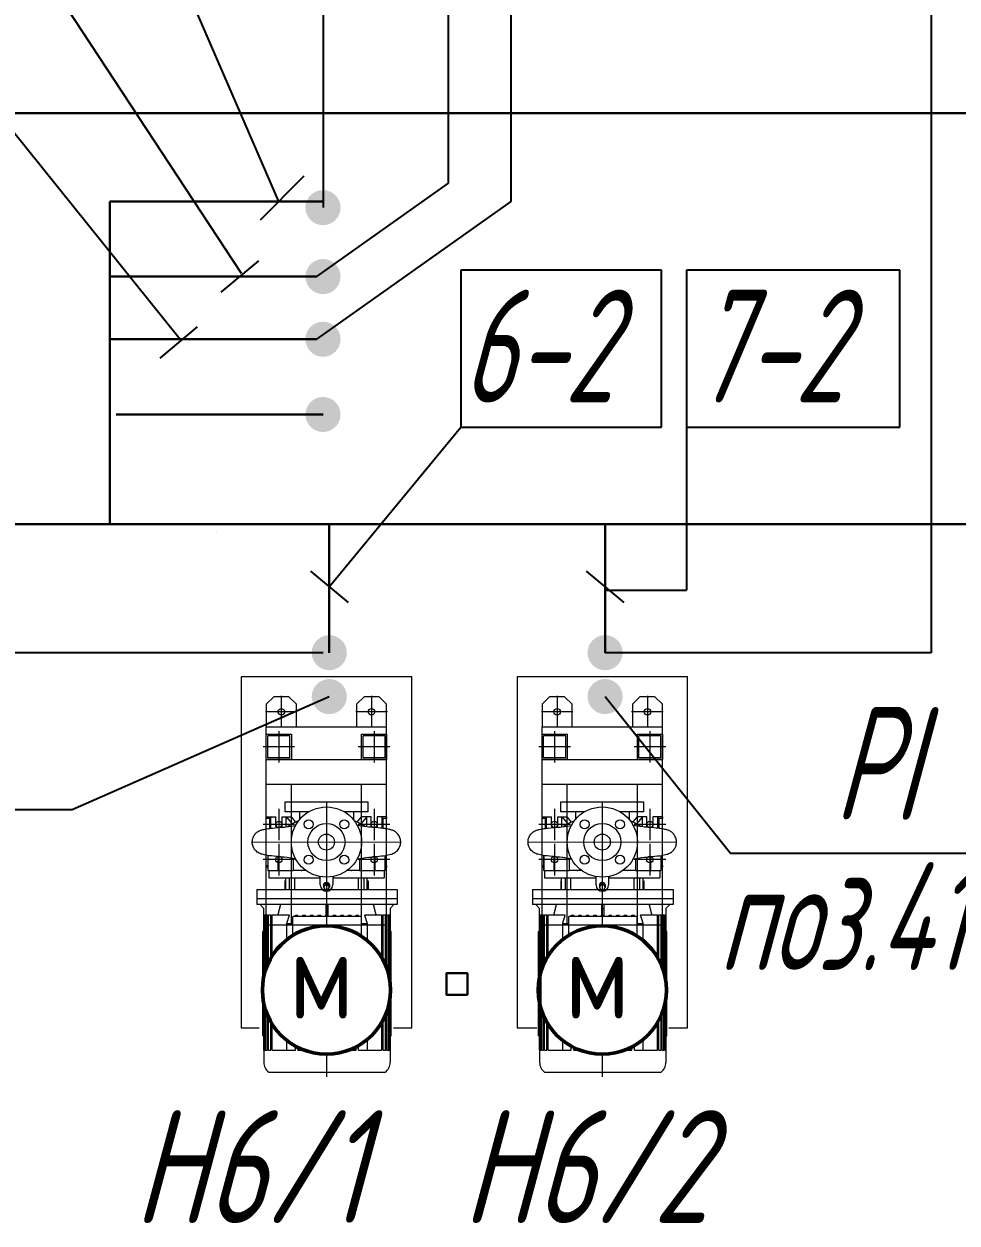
# Model space of a CAD drawing. Header units: millimetres. Extents: x 409 to 1826, y -2285 to 789.
# Drawn here: x 993.32 to 1030.54, y 574.25 to 622.07 of the extents above; entities that cross this region are included whole.
import ezdxf

# ---------------------------------------------------------------- set-up
doc = ezdxf.new("R2010")
doc.units = ezdxf.units.MM
doc.linetypes.add('осевая', pattern=[50.8, 31.75, -6.35, 6.35, -6.35])
doc.linetypes.add('ШТРИХПУНКТИРНАЯ', pattern=[25.4, 12.7, -6.35, 0, -6.35])
for name, color, linetype, lineweight in [('1-основная-050 ж', 2, 'Continuous', 50), ('7-тонкая-текст.-02', 4, 'Continuous', 30), ('7-тонкая.текст-02', 4, 'Continuous', 30), ('Visible (ISO)', 7, 'Continuous', 50), ('АР_Стены наружные', 7, 'Continuous', 30), ('Опора', 22, 'Continuous', 15)]:
    doc.layers.add(name, color=color, linetype=linetype, lineweight=lineweight)
doc.layers.add('7-ТОНКАЯ-02', color=7, linetype='Continuous', lineweight=30, true_color=0xff47ff)
doc.layers.add('ТХ_Оси труб.', color=3, linetype='осевая')
doc.styles.add('2', font='simplex.shx', dxfattribs={"width": 0.8, "oblique": 15, "height": 3.5})
doc.styles.add('GOST тип А', font='GOST_A.TTF', dxfattribs={"oblique": 15})
doc.styles.get("Standard").update_dxf_attribs({"font": 'GOST_A.TTF', "oblique": 15})

msp = doc.modelspace()

# ---------------------------------------------------------------- hatches: boundary and pattern name
for color, points in [(256, [(1004.55, 614.75, 1), (1005.95, 614.75, 1)]), (256, [(1004.55, 612, 1), (1005.95, 612, 1)]), (256, [(1004.55, 609.5, 1), (1005.95, 609.5, 1)]), (256, [(1004.55, 606.5, 1), (1005.95, 606.5, 1)]), (7, [(1004.8, 597, 1), (1006.2, 597, 1)]), (7, [(1017.2, 597, -1), (1015.8, 597, -1)]), (7, [(1004.8, 595.25, 1), (1006.2, 595.25, 1)]), (7, [(1017.2, 595.25, -1), (1015.8, 595.25, -1)])]:
    msp.add_hatch(color=color).paths.add_polyline_path(points)

# ---------------------------------------------------------------- linework, layer by layer
for p, q in [((1010.25, 615.719), (1010.25, 668.5)), ((1012.75, 615), (1012.75, 668.5)), ((1005.25, 654), (1005.25, 614.75)), ((1029.5, 649.25), (1029.5, 597)), ((978.533, 635.647), (999.557, 609.5)), ((1002, 612.125), (986.533, 635.647)), ((1003.492, 615), (994.5, 635.75)), ((1005.25, 618.521), (978.639, 618.521)), ((1004.492, 616), (1002.742, 614.25)), ((1005, 612), (1010.25, 615.719)), ((1005, 609.5), (1012.75, 615)), ((1001.193, 611.375), (1002.693, 612.625)), ((1010.75, 612.25), (1010.75, 606)), ((1018.75, 612.25), (1010.75, 612.25)), ((1018.75, 606), (1018.75, 612.25)), ((1019.75, 612.25), (1019.75, 606)), ((1028.25, 612.25), (1019.75, 612.25)), ((1028.25, 606), (1028.25, 612.25)), ((998.75, 608.75), (1000.25, 610)), ((1005.5, 599.625), (1010.75, 606)), ((1010.75, 606), (1018.75, 606)), ((1019.75, 606), (1028.25, 606)), ((1019.75, 606), (1019.75, 599.5)), ((1088, 602.121), (972.5, 602.121)), ((1004.75, 600.25), (1006.25, 599)), ((1015.75, 600.25), (1017.25, 599)), ((1016.5, 599.5), (1019.75, 599.5)), ((1029.5, 597), (1016.5, 597)), ((995.25, 590.75), (1005.5, 595.25)), ((1016.5, 595.25), (1021.5, 589)), ((989.5, 590.75), (995.25, 590.75)), ((1021.5, 589), (1031.25, 589))]:
    msp.add_line(p, q)
at = {"lineweight": 30}
for p, q in [((1005.25, 615), (996.75, 615)), ((996.75, 615), (996.75, 602.121)), ((1005, 612), (996.75, 612)), ((1005, 609.5), (996.75, 609.5)), ((1005.25, 606.5), (997, 606.5)), ((1005.5, 597), (1005.5, 602.121)), ((1016.5, 597), (1016.5, 602.121))]:
    msp.add_line(p, q, dxfattribs=at)
at = {"ltscale": 0.8}
msp.add_line((1001.022, 601.841), (1001.022, 601.841), dxfattribs=at)
at = {"color": 7}
msp.add_line((1005.25, 597), (963, 597), dxfattribs=at)
at = {"color": 7, "lineweight": 13}
for p, q in [((1008.789, 596.036), (1001.989, 596.036)), ((1001.989, 596.036), (1001.989, 582.036)), ((1008.789, 582.036), (1008.789, 596.036)), ((1019.789, 596.036), (1012.989, 596.036)), ((1012.989, 596.036), (1012.989, 582.036)), ((1019.789, 582.036), (1019.789, 596.036))]:
    msp.add_line(p, q, dxfattribs=at)
at = {"color": 7, "linetype": 'ШТРИХПУНКТИРНАЯ', "lineweight": 13, "ltscale": 5}
for p, q in [((1005.388, 591.047), (1005.388, 586.104)), ((1016.388, 591.047), (1016.388, 586.104)), ((1002.428, 589.451), (1008.348, 589.444)), ((1013.428, 589.451), (1019.348, 589.443))]:
    msp.add_line(p, q, dxfattribs=at)
at = {"lineweight": 13}
for p, q in [((1001.989, 582.036), (1002.709, 582.036)), ((1008.067, 582.036), (1008.789, 582.036)), ((1012.989, 582.036), (1013.781, 582.036)), ((1019.039, 582.036), (1019.789, 582.036))]:
    msp.add_line(p, q, dxfattribs=at)
at = {"linetype": 'ШТРИХПУНКТИРНАЯ', "lineweight": 13, "ltscale": 5}
for p, q in [((1005.388, 580.991), (1005.388, 580.084)), ((1016.388, 580.991), (1016.388, 580.084))]:
    msp.add_line(p, q, dxfattribs=at)
at = {"layer": '1-основная-050 ж', "color": 7, "lineweight": 30, "ltscale": 0.5}
msp.add_line((1087.961, 602.121), (972.5, 602.121), dxfattribs=at)
at = {"layer": '1-основная-050 ж', "color": 7, "ltscale": 0.1}
for centre in [(1005.388, 583.547), (1016.388, 583.547)]:
    msp.add_circle(centre, 2.557, dxfattribs=at)
at = {"layer": '7-ТОНКАЯ-02', "color": 7, "ltscale": 0.15}
msp.add_lwpolyline([(1011.008, 583.358), (1010.173, 583.358), (1010.173, 584.216), (1011.008, 584.216)], close=True, dxfattribs=at)
at = {"layer": 'Visible (ISO)', "color": 7, "lineweight": 13}
for p, q in [((1003.738, 591.047), (1007.038, 591.047)), ((1003.738, 590.647), (1003.738, 591.047)), ((1004.667, 590.647), (1003.738, 590.647)), ((1004.316, 590.647), (1004.316, 590.348)), ((1007.038, 590.647), (1006.109, 590.647)), ((1006.46, 590.647), (1006.46, 590.348)), ((1007.038, 591.047), (1007.038, 590.647)), ((1014.738, 591.047), (1018.038, 591.047)), ((1014.738, 590.647), (1014.738, 591.047)), ((1015.667, 590.647), (1014.738, 590.647)), ((1015.316, 590.647), (1015.316, 590.348)), ((1018.038, 590.647), (1017.109, 590.647)), ((1017.46, 590.647), (1017.46, 590.348)), ((1018.038, 591.047), (1018.038, 590.647)), ((1002.988, 590.447), (1003.168, 590.447)), ((1002.988, 590.387), (1002.988, 590.447)), ((1003.123, 590.387), (1002.988, 590.387)), ((1002.988, 589.973), (1002.988, 590.387)), ((1003.168, 590.417), (1003.123, 590.387)), ((1003.123, 589.994), (1003.123, 590.387)), ((1003.168, 590.447), (1003.368, 590.447)), ((1003.168, 590.447), (1003.168, 590.417)), ((1003.168, 590), (1003.168, 590.417)), ((1003.368, 590.147), (1003.368, 590.447)), ((1003.608, 590.447), (1003.608, 590.147)), ((1003.608, 590.447), (1003.78, 590.447)), ((1003.78, 590.056), (1003.78, 590.447)), ((1003.78, 590.447), (1003.988, 590.447)), ((1003.78, 590.447), (1004.02, 590.171)), ((1004.165, 590.243), (1003.988, 590.447)), ((1006.611, 590.243), (1006.788, 590.447)), ((1006.996, 590.447), (1006.756, 590.171)), ((1006.996, 590.447), (1006.788, 590.447)), ((1007.168, 590.447), (1006.996, 590.447)), ((1006.996, 590.056), (1006.996, 590.447)), ((1007.168, 590.147), (1007.168, 590.447)), ((1007.408, 590.447), (1007.408, 590.147)), ((1007.608, 590.447), (1007.408, 590.447)), ((1007.788, 590.447), (1007.608, 590.447)), ((1007.608, 590.417), (1007.608, 590.447)), ((1007.653, 590.387), (1007.608, 590.417)), ((1007.608, 590), (1007.608, 590.417)), ((1007.788, 590.387), (1007.653, 590.387)), ((1007.653, 589.994), (1007.653, 590.387)), ((1007.788, 590.447), (1007.788, 590.387)), ((1007.788, 589.973), (1007.788, 590.387)), ((1013.988, 590.447), (1014.168, 590.447)), ((1013.988, 590.387), (1013.988, 590.447)), ((1014.123, 590.387), (1013.988, 590.387)), ((1013.988, 589.973), (1013.988, 590.387)), ((1014.168, 590.417), (1014.123, 590.387)), ((1014.123, 589.994), (1014.123, 590.387)), ((1014.168, 590.447), (1014.368, 590.447)), ((1014.168, 590.447), (1014.168, 590.417)), ((1014.168, 590), (1014.168, 590.417)), ((1014.368, 590.147), (1014.368, 590.447)), ((1014.608, 590.447), (1014.608, 590.147)), ((1014.608, 590.447), (1014.78, 590.447)), ((1014.78, 590.056), (1014.78, 590.447)), ((1014.78, 590.447), (1014.988, 590.447)), ((1014.78, 590.447), (1015.02, 590.171)), ((1015.165, 590.243), (1014.988, 590.447)), ((1017.611, 590.243), (1017.788, 590.447)), ((1017.996, 590.447), (1017.756, 590.171)), ((1017.996, 590.447), (1017.788, 590.447)), ((1018.168, 590.447), (1017.996, 590.447)), ((1017.996, 590.056), (1017.996, 590.447)), ((1018.168, 590.147), (1018.168, 590.447)), ((1018.408, 590.447), (1018.408, 590.147)), ((1018.608, 590.447), (1018.408, 590.447)), ((1018.788, 590.447), (1018.608, 590.447)), ((1018.608, 590.417), (1018.608, 590.447)), ((1018.653, 590.387), (1018.608, 590.417)), ((1018.608, 590), (1018.608, 590.417)), ((1018.788, 590.387), (1018.653, 590.387)), ((1018.653, 589.994), (1018.653, 590.387)), ((1018.788, 590.447), (1018.788, 590.387)), ((1018.788, 589.973), (1018.788, 590.387)), ((1002.988, 588.507), (1002.988, 588.921)), ((1003.048, 588.912), (1003.048, 588.317)), ((1003.055, 588.911), (1003.055, 588.317)), ((1003.451, 588.867), (1003.451, 588.317)), ((1004.066, 588.739), (1004.066, 588.317)), ((1006.71, 588.739), (1006.71, 588.317)), ((1007.325, 588.317), (1007.325, 588.867)), ((1007.721, 588.911), (1007.721, 588.317)), ((1007.728, 588.912), (1007.728, 588.317)), ((1007.788, 588.507), (1007.788, 588.921)), ((1013.988, 588.507), (1013.988, 588.921)), ((1014.048, 588.911), (1014.048, 588.317)), ((1014.055, 588.91), (1014.055, 588.317)), ((1014.451, 588.866), (1014.451, 588.317)), ((1015.066, 588.739), (1015.066, 588.317)), ((1017.71, 588.739), (1017.71, 588.317)), ((1018.325, 588.317), (1018.325, 588.866)), ((1018.721, 588.91), (1018.721, 588.317)), ((1018.728, 588.911), (1018.728, 588.317)), ((1018.788, 588.507), (1018.788, 588.921)), ((1002.988, 588.507), (1003.048, 588.507)), ((1002.988, 588.447), (1002.988, 588.507)), ((1003.048, 588.447), (1002.988, 588.447)), ((1003.055, 588.317), (1003.048, 588.317)), ((1003.055, 588.317), (1003.097, 588.317)), ((1003.088, 588.317), (1003.088, 588.017)), ((1003.097, 588.317), (1004.066, 588.317)), ((1004.562, 588.317), (1004.066, 588.317)), ((1004.377, 588.339), (1004.377, 588.317)), ((1004.377, 588.317), (1004.402, 588.317)), ((1006.71, 588.317), (1006.215, 588.317)), ((1006.374, 588.317), (1006.399, 588.317)), ((1006.399, 588.339), (1006.399, 588.317)), ((1006.71, 588.317), (1007.679, 588.317)), ((1007.679, 588.317), (1007.721, 588.317)), ((1007.688, 588.317), (1007.688, 588.017)), ((1007.728, 588.317), (1007.721, 588.317)), ((1007.728, 588.507), (1007.788, 588.507)), ((1007.728, 588.447), (1007.788, 588.447)), ((1007.788, 588.507), (1007.788, 588.447)), ((1013.988, 588.507), (1014.048, 588.507)), ((1013.988, 588.447), (1013.988, 588.507)), ((1014.048, 588.447), (1013.988, 588.447)), ((1014.055, 588.317), (1014.048, 588.317)), ((1014.055, 588.317), (1014.097, 588.317)), ((1014.088, 588.317), (1014.088, 588.017)), ((1014.097, 588.317), (1015.066, 588.317)), ((1015.562, 588.317), (1015.066, 588.317)), ((1015.377, 588.339), (1015.377, 588.317)), ((1015.377, 588.317), (1015.402, 588.317)), ((1017.71, 588.317), (1017.215, 588.317)), ((1017.374, 588.317), (1017.399, 588.317)), ((1017.399, 588.339), (1017.399, 588.317)), ((1017.71, 588.317), (1018.679, 588.317)), ((1018.679, 588.317), (1018.721, 588.317)), ((1018.688, 588.317), (1018.688, 588.017)), ((1018.728, 588.317), (1018.721, 588.317)), ((1018.728, 588.507), (1018.788, 588.507)), ((1018.728, 588.447), (1018.788, 588.447)), ((1018.788, 588.507), (1018.788, 588.447)), ((1003.088, 588.017), (1005.138, 588.017)), ((1003.729, 587.902), (1003.762, 587.902)), ((1003.729, 587.902), (1003.729, 587.554)), ((1003.762, 587.554), (1003.762, 588.017)), ((1003.903, 588.017), (1003.903, 587.554)), ((1004.117, 588.017), (1004.117, 587.554)), ((1005.138, 587.737), (1005.138, 588.07)), ((1005.273, 587.737), (1005.33, 587.831)), ((1005.273, 587.737), (1005.273, 587.642)), ((1005.33, 587.736), (1005.273, 587.642)), ((1005.33, 587.831), (1005.33, 587.736)), ((1005.33, 587.831), (1005.446, 587.831)), ((1005.446, 587.736), (1005.33, 587.736)), ((1005.446, 587.831), (1005.446, 587.736)), ((1005.446, 587.831), (1005.503, 587.737)), ((1005.503, 587.642), (1005.446, 587.736)), ((1005.503, 587.737), (1005.503, 587.642)), ((1005.638, 588.07), (1005.638, 587.737)), ((1005.638, 588.017), (1007.688, 588.017)), ((1006.659, 587.554), (1006.659, 588.017)), ((1006.873, 588.017), (1006.873, 587.554)), ((1007.014, 587.554), (1007.014, 588.017)), ((1007.014, 587.902), (1007.047, 587.902)), ((1007.047, 587.902), (1007.047, 587.554)), ((1014.088, 588.017), (1016.138, 588.017)), ((1014.729, 587.902), (1014.762, 587.902)), ((1014.729, 587.902), (1014.729, 587.554)), ((1014.762, 587.554), (1014.762, 588.017)), ((1014.903, 588.017), (1014.903, 587.554)), ((1015.117, 588.017), (1015.117, 587.554)), ((1016.138, 587.737), (1016.138, 588.07)), ((1016.273, 587.737), (1016.33, 587.831)), ((1016.273, 587.737), (1016.273, 587.641)), ((1016.33, 587.735), (1016.273, 587.641)), ((1016.33, 587.831), (1016.33, 587.735)), ((1016.33, 587.831), (1016.446, 587.831)), ((1016.446, 587.735), (1016.33, 587.735)), ((1016.446, 587.831), (1016.446, 587.735)), ((1016.446, 587.831), (1016.503, 587.737)), ((1016.503, 587.641), (1016.446, 587.735)), ((1016.503, 587.737), (1016.503, 587.641)), ((1016.638, 588.07), (1016.638, 587.737)), ((1016.638, 588.017), (1018.688, 588.017)), ((1017.659, 587.554), (1017.659, 588.017)), ((1017.873, 588.017), (1017.873, 587.554)), ((1018.014, 587.554), (1018.014, 588.017)), ((1018.014, 587.902), (1018.047, 587.902)), ((1018.047, 587.902), (1018.047, 587.554)), ((1002.609, 587.554), (1008.209, 587.554)), ((1002.609, 587.554), (1002.609, 587.202)), ((1005.273, 587.642), (1005.33, 587.548)), ((1005.33, 587.548), (1005.446, 587.548)), ((1005.446, 587.548), (1005.503, 587.642)), ((1008.209, 587.554), (1008.209, 587.202)), ((1013.609, 587.554), (1019.209, 587.554)), ((1013.609, 587.554), (1013.609, 587.202)), ((1016.273, 587.641), (1016.33, 587.547)), ((1016.33, 587.547), (1016.446, 587.547)), ((1016.446, 587.547), (1016.503, 587.641)), ((1019.209, 587.554), (1019.209, 587.202))]:
    msp.add_line(p, q, dxfattribs=at)
at = {"layer": 'Visible (ISO)', "lineweight": 13}
for p, q in [((1002.609, 587.202), (1008.209, 587.202)), ((1002.609, 587.202), (1008.209, 587.202)), ((1002.609, 587.202), (1002.609, 586.962)), ((1008.209, 586.962), (1002.609, 586.962)), ((1002.889, 586.799), (1002.743, 586.962)), ((1002.889, 586.53), (1002.889, 586.799)), ((1005.359, 586.962), (1005.359, 586.799)), ((1005.359, 586.799), (1005.359, 586.53)), ((1005.359, 586.799), (1005.46, 586.799)), ((1005.46, 586.799), (1005.46, 586.962)), ((1005.46, 586.53), (1005.46, 586.799)), ((1008.076, 586.962), (1007.929, 586.799)), ((1007.929, 586.799), (1007.929, 586.53)), ((1008.209, 587.202), (1008.209, 586.962)), ((1013.609, 587.202), (1019.209, 587.202)), ((1013.609, 587.202), (1019.209, 587.202)), ((1013.609, 587.202), (1013.609, 586.962)), ((1019.209, 586.962), (1013.609, 586.962)), ((1013.889, 586.798), (1013.743, 586.962)), ((1013.889, 586.53), (1013.889, 586.798)), ((1016.359, 586.962), (1016.359, 586.798)), ((1016.359, 586.798), (1016.359, 586.53)), ((1016.359, 586.798), (1016.46, 586.798)), ((1016.46, 586.798), (1016.46, 586.962)), ((1016.46, 586.53), (1016.46, 586.798)), ((1019.076, 586.962), (1018.929, 586.798)), ((1018.929, 586.798), (1018.929, 586.53)), ((1019.209, 587.202), (1019.209, 586.962)), ((1002.89, 586.53), (1002.889, 586.53)), ((1002.889, 586.53), (1002.889, 584.089)), ((1002.89, 584.092), (1002.89, 586.53)), ((1002.902, 586.53), (1002.914, 586.53)), ((1002.902, 584.145), (1002.902, 586.53)), ((1002.914, 584.193), (1002.914, 586.53)), ((1002.951, 586.53), (1002.914, 586.53)), ((1002.951, 586.53), (1002.976, 586.53)), ((1002.951, 584.321), (1002.951, 586.53)), ((1002.976, 584.395), (1002.976, 586.53)), ((1003.039, 586.53), (1002.976, 586.53)), ((1003.039, 586.53), (1003.078, 586.53)), ((1003.039, 584.558), (1003.039, 586.53)), ((1003.078, 584.644), (1003.078, 586.53)), ((1003.172, 586.53), (1003.078, 586.53)), ((1003.172, 586.53), (1003.227, 586.53)), ((1003.172, 584.822), (1003.172, 586.53)), ((1003.227, 584.914), (1003.227, 586.53)), ((1003.903, 586.53), (1003.227, 586.53)), ((1006.769, 586.482), (1004.049, 586.482)), ((1004.049, 585.726), (1004.049, 586.482)), ((1004.149, 586.53), (1004.25, 586.53)), ((1004.149, 586.482), (1004.149, 586.53)), ((1004.25, 586.482), (1004.25, 586.53)), ((1004.452, 586.53), (1004.552, 586.53)), ((1004.452, 586.482), (1004.452, 586.53)), ((1004.552, 586.482), (1004.552, 586.53)), ((1004.754, 586.482), (1004.754, 586.53)), ((1004.754, 586.53), (1004.855, 586.53)), ((1004.855, 586.482), (1004.855, 586.53)), ((1005.056, 586.482), (1005.056, 586.53)), ((1005.056, 586.53), (1005.157, 586.53)), ((1005.157, 586.482), (1005.157, 586.53)), ((1005.359, 586.482), (1005.359, 586.53)), ((1005.359, 586.53), (1005.409, 586.53)), ((1005.409, 586.53), (1005.46, 586.53)), ((1005.46, 586.482), (1005.46, 586.53)), ((1005.661, 586.482), (1005.661, 586.53)), ((1005.661, 586.53), (1005.762, 586.53)), ((1005.762, 586.482), (1005.762, 586.53)), ((1005.964, 586.482), (1005.964, 586.53)), ((1005.964, 586.53), (1006.064, 586.53)), ((1006.064, 586.482), (1006.064, 586.53)), ((1006.266, 586.53), (1006.367, 586.53)), ((1006.266, 586.482), (1006.266, 586.53)), ((1006.367, 586.482), (1006.367, 586.53)), ((1006.568, 586.53), (1006.669, 586.53)), ((1006.568, 586.482), (1006.568, 586.53)), ((1006.669, 586.482), (1006.669, 586.53)), ((1006.769, 586.482), (1006.769, 585.699)), ((1007.592, 586.53), (1006.915, 586.53)), ((1007.592, 586.53), (1007.647, 586.53)), ((1007.592, 584.844), (1007.592, 586.53)), ((1007.647, 584.745), (1007.647, 586.53)), ((1007.74, 586.53), (1007.647, 586.53)), ((1007.74, 586.53), (1007.779, 586.53)), ((1007.74, 584.55), (1007.74, 586.53)), ((1007.779, 584.453), (1007.779, 586.53)), ((1007.843, 586.53), (1007.779, 586.53)), ((1007.843, 586.53), (1007.868, 586.53)), ((1007.843, 584.263), (1007.843, 586.53)), ((1007.868, 584.171), (1007.868, 586.53)), ((1007.904, 586.53), (1007.868, 586.53)), ((1007.904, 586.53), (1007.917, 586.53)), ((1007.904, 584), (1007.904, 586.53)), ((1007.917, 583.926), (1007.917, 586.53)), ((1007.929, 583.834), (1007.929, 586.53)), ((1007.929, 586.53), (1007.929, 586.53)), ((1007.929, 586.53), (1007.929, 583.829)), ((1013.89, 586.53), (1013.889, 586.53)), ((1013.889, 586.53), (1013.889, 580.667)), ((1013.89, 581.154), (1013.89, 586.53)), ((1013.902, 586.53), (1013.914, 586.53)), ((1013.902, 581.154), (1013.902, 586.53)), ((1013.914, 581.154), (1013.914, 586.53)), ((1013.951, 586.53), (1013.914, 586.53)), ((1013.951, 586.53), (1013.976, 586.53)), ((1013.951, 581.154), (1013.951, 586.53)), ((1013.976, 584.395), (1013.976, 586.53)), ((1014.039, 586.53), (1013.976, 586.53)), ((1014.039, 586.53), (1014.078, 586.53)), ((1014.039, 584.558), (1014.039, 586.53)), ((1014.078, 584.644), (1014.078, 586.53)), ((1014.172, 586.53), (1014.078, 586.53)), ((1014.172, 586.53), (1014.227, 586.53)), ((1014.172, 584.822), (1014.172, 586.53)), ((1014.227, 584.914), (1014.227, 586.53)), ((1014.903, 586.53), (1014.227, 586.53)), ((1017.769, 586.482), (1015.049, 586.482)), ((1015.049, 585.726), (1015.049, 586.482)), ((1015.149, 586.53), (1015.25, 586.53)), ((1015.149, 586.482), (1015.149, 586.53)), ((1015.25, 586.482), (1015.25, 586.53)), ((1015.452, 586.53), (1015.552, 586.53)), ((1015.452, 586.482), (1015.452, 586.53)), ((1015.552, 586.482), (1015.552, 586.53)), ((1015.754, 586.482), (1015.754, 586.53)), ((1015.754, 586.53), (1015.855, 586.53)), ((1015.855, 586.482), (1015.855, 586.53)), ((1016.056, 586.482), (1016.056, 586.53)), ((1016.056, 586.53), (1016.157, 586.53)), ((1016.157, 586.482), (1016.157, 586.53)), ((1016.359, 586.482), (1016.359, 586.53)), ((1016.359, 586.53), (1016.409, 586.53)), ((1016.409, 586.53), (1016.46, 586.53)), ((1016.46, 586.482), (1016.46, 586.53)), ((1016.661, 586.482), (1016.661, 586.53)), ((1016.661, 586.53), (1016.762, 586.53)), ((1016.762, 586.482), (1016.762, 586.53)), ((1016.964, 586.482), (1016.964, 586.53)), ((1016.964, 586.53), (1017.064, 586.53)), ((1017.064, 586.482), (1017.064, 586.53)), ((1017.266, 586.53), (1017.367, 586.53)), ((1017.266, 586.482), (1017.266, 586.53)), ((1017.367, 586.482), (1017.367, 586.53)), ((1017.568, 586.53), (1017.669, 586.53)), ((1017.568, 586.482), (1017.568, 586.53)), ((1017.669, 586.482), (1017.669, 586.53)), ((1017.769, 586.482), (1017.769, 585.699)), ((1018.592, 586.53), (1017.915, 586.53)), ((1018.592, 586.53), (1018.647, 586.53)), ((1018.592, 584.844), (1018.592, 586.53)), ((1018.647, 584.745), (1018.647, 586.53)), ((1018.74, 586.53), (1018.647, 586.53)), ((1018.74, 586.53), (1018.779, 586.53)), ((1018.74, 584.55), (1018.74, 586.53)), ((1018.779, 584.453), (1018.779, 586.53)), ((1018.843, 586.53), (1018.779, 586.53)), ((1018.843, 586.53), (1018.868, 586.53)), ((1018.843, 584.263), (1018.843, 586.53)), ((1018.868, 584.171), (1018.868, 586.53)), ((1018.904, 586.53), (1018.868, 586.53)), ((1018.904, 586.53), (1018.917, 586.53)), ((1018.904, 581.154), (1018.904, 586.53)), ((1018.917, 581.154), (1018.917, 586.53)), ((1018.929, 581.154), (1018.929, 586.53)), ((1018.929, 586.53), (1018.929, 586.53)), ((1018.929, 586.53), (1018.929, 580.667)), ((1002.889, 585.874), (1002.849, 585.874)), ((1002.849, 584.946), (1002.849, 585.874)), ((1003.795, 586.194), (1004.049, 586.194)), ((1003.795, 586.194), (1003.795, 585.548)), ((1006.769, 586.194), (1007.023, 586.194)), ((1007.023, 585.513), (1007.023, 586.194)), ((1007.969, 585.874), (1007.929, 585.874)), ((1007.969, 584.946), (1007.969, 585.874)), ((1013.889, 585.874), (1013.849, 585.874)), ((1013.849, 584.946), (1013.849, 585.874)), ((1014.795, 586.194), (1015.049, 586.194)), ((1014.795, 586.194), (1014.795, 585.548)), ((1017.769, 586.194), (1018.023, 586.194)), ((1018.023, 585.513), (1018.023, 586.194)), ((1018.969, 585.874), (1018.929, 585.874)), ((1018.969, 584.946), (1018.969, 585.874)), ((1002.889, 584.946), (1002.849, 584.946)), ((1002.849, 582.642), (1002.849, 584.946)), ((1007.969, 584.946), (1007.929, 584.946)), ((1007.969, 582.642), (1007.969, 584.946)), ((1013.889, 584.946), (1013.849, 584.946)), ((1013.849, 582.642), (1013.849, 584.946)), ((1018.969, 584.946), (1018.929, 584.946)), ((1018.969, 582.642), (1018.969, 584.946)), ((1002.889, 583.006), (1002.889, 580.667)), ((1002.89, 581.154), (1002.89, 583.003)), ((1002.902, 581.154), (1002.902, 582.95)), ((1007.904, 581.154), (1007.904, 583.095)), ((1007.917, 581.154), (1007.917, 583.169)), ((1007.929, 583.266), (1007.929, 580.667)), ((1007.929, 581.154), (1007.929, 583.261)), ((1002.849, 582.642), (1002.889, 582.642)), ((1002.849, 581.714), (1002.849, 582.642)), ((1002.914, 581.154), (1002.914, 582.902)), ((1002.951, 581.154), (1002.951, 582.774)), ((1002.976, 581.154), (1002.976, 582.699)), ((1003.039, 581.154), (1003.039, 582.537)), ((1003.078, 581.154), (1003.078, 582.451)), ((1007.74, 581.154), (1007.74, 582.545)), ((1007.779, 581.154), (1007.779, 582.642)), ((1007.843, 581.154), (1007.843, 582.832)), ((1007.868, 581.154), (1007.868, 582.923)), ((1007.929, 582.642), (1007.969, 582.642)), ((1007.969, 581.714), (1007.969, 582.642)), ((1013.849, 582.642), (1013.889, 582.642)), ((1013.849, 581.714), (1013.849, 582.642)), ((1013.976, 581.154), (1013.976, 582.699)), ((1014.039, 581.154), (1014.039, 582.537)), ((1014.078, 581.154), (1014.078, 582.451)), ((1018.74, 581.154), (1018.74, 582.545)), ((1018.779, 581.154), (1018.779, 582.642)), ((1018.843, 581.154), (1018.843, 582.832)), ((1018.868, 581.154), (1018.868, 582.923)), ((1018.929, 582.642), (1018.969, 582.642)), ((1018.969, 581.714), (1018.969, 582.642)), ((1003.172, 581.154), (1003.172, 582.273)), ((1003.227, 581.154), (1003.227, 582.181)), ((1007.592, 581.154), (1007.592, 582.251)), ((1007.647, 581.154), (1007.647, 582.349)), ((1014.172, 581.154), (1014.172, 582.273)), ((1014.227, 581.154), (1014.227, 582.181)), ((1018.592, 581.154), (1018.592, 582.251)), ((1018.647, 581.154), (1018.647, 582.349)), ((1002.849, 581.714), (1002.889, 581.714)), ((1003.795, 581.547), (1003.795, 581.154)), ((1007.023, 581.154), (1007.023, 581.582)), ((1007.929, 581.714), (1007.969, 581.714)), ((1013.849, 581.714), (1013.889, 581.714)), ((1014.795, 581.547), (1014.795, 581.154)), ((1018.023, 581.154), (1018.023, 581.582)), ((1018.929, 581.714), (1018.969, 581.714)), ((1002.89, 581.154), (1002.902, 581.154)), ((1002.914, 581.154), (1002.951, 581.154)), ((1002.976, 581.154), (1003.039, 581.154)), ((1003.078, 581.154), (1003.172, 581.154)), ((1003.227, 581.154), (1004.149, 581.154)), ((1004.149, 581.154), (1004.149, 581.311)), ((1004.25, 581.154), (1004.25, 581.258)), ((1004.25, 581.154), (1004.452, 581.154)), ((1004.452, 581.154), (1004.452, 581.168)), ((1006.367, 581.154), (1006.367, 581.185)), ((1006.367, 581.154), (1006.568, 581.154)), ((1006.568, 581.154), (1006.568, 581.279)), ((1006.669, 581.154), (1006.669, 581.335)), ((1006.669, 581.154), (1007.592, 581.154)), ((1007.647, 581.154), (1007.74, 581.154)), ((1007.779, 581.154), (1007.843, 581.154)), ((1007.868, 581.154), (1007.904, 581.154)), ((1007.917, 581.154), (1007.929, 581.154)), ((1013.89, 581.154), (1013.902, 581.154)), ((1013.914, 581.154), (1013.951, 581.154)), ((1013.976, 581.154), (1014.039, 581.154)), ((1014.078, 581.154), (1014.172, 581.154)), ((1014.227, 581.154), (1015.149, 581.154)), ((1015.149, 581.154), (1015.149, 581.311)), ((1015.25, 581.154), (1015.25, 581.258)), ((1015.25, 581.154), (1015.452, 581.154)), ((1015.452, 581.154), (1015.452, 581.168)), ((1017.367, 581.154), (1017.367, 581.185)), ((1017.367, 581.154), (1017.568, 581.154)), ((1017.568, 581.154), (1017.568, 581.279)), ((1017.669, 581.154), (1017.669, 581.335)), ((1017.669, 581.154), (1018.592, 581.154)), ((1018.647, 581.154), (1018.74, 581.154)), ((1018.779, 581.154), (1018.843, 581.154)), ((1018.868, 581.154), (1018.904, 581.154)), ((1018.917, 581.154), (1018.929, 581.154)), ((1003.086, 580.267), (1007.733, 580.267)), ((1014.086, 580.267), (1018.733, 580.267))]:
    msp.add_line(p, q, dxfattribs=at)
at = {"layer": 'Visible (ISO)', "color": 7, "lineweight": 13}
for centre, radius in [((1005.388, 589.447), 1.4), ((1016.388, 589.447), 1.4), ((1004.681, 590.155), 0.18), ((1005.388, 589.447), 0.74), ((1006.095, 590.155), 0.18), ((1015.681, 590.154), 0.18), ((1016.388, 589.447), 0.74), ((1017.095, 590.154), 0.18), ((1005.388, 589.447), 0.32), ((1016.388, 589.447), 0.32), ((1004.681, 588.74), 0.18), ((1006.095, 588.74), 0.18), ((1015.681, 588.74), 0.18), ((1017.095, 588.74), 0.18)]:
    msp.add_circle(centre, radius, dxfattribs=at)
for centre, radius, start, end in [((1003.488, 590.147), 0.12, 180, 0), ((1005.388, 587.589), 2.922, 112.5211, 122.1775), ((1005.388, 587.589), 2.922, 57.8225, 67.4789), ((1007.288, 590.147), 0.12, 180, 0), ((1014.488, 590.147), 0.12, 180, 0), ((1016.388, 587.588), 2.922, 112.5211, 122.1775), ((1016.388, 587.588), 2.922, 57.8225, 67.4789), ((1018.288, 590.147), 0.12, 180, 0), ((1005.388, 587.737), 0.25, 180, 0), ((1016.388, 587.737), 0.25, 180, 0)]:
    msp.add_arc(centre, radius, start, end, dxfattribs=at)
at = {"layer": 'Visible (ISO)', "lineweight": 13}
for centre, start, end in [((1003.393, 580.667), 180, 232.4242), ((1007.425, 580.667), 307.5758, 0), ((1014.393, 580.667), 180, 232.4242), ((1018.425, 580.667), 307.5758, 0)]:
    msp.add_arc(centre, 0.504, start, end, dxfattribs=at)
at = {"layer": 'Visible (ISO)', "color": 7, "lineweight": 13}
for points in [[(1004.155, 588.784), (1003.604, 588.855), (1003.497, 588.863), (1003.245, 588.884), (1003.128, 588.899), (1002.951, 588.927), (1002.89, 588.938), (1002.796, 588.965), (1002.772, 588.972), (1002.719, 588.995), (1002.693, 589.008), (1002.641, 589.04), (1002.616, 589.058), (1002.567, 589.102), (1002.544, 589.128), (1002.496, 589.193), (1002.474, 589.234), (1002.441, 589.325), (1002.43, 589.377), (1002.426, 589.48), (1002.433, 589.534), (1002.462, 589.635), (1002.485, 589.684), (1002.543, 589.769), (1002.579, 589.806), (1002.632, 589.849), (1002.649, 589.86), (1002.689, 589.885), (1002.712, 589.897), (1002.751, 589.914), (1002.767, 589.92), (1002.805, 589.933), (1002.825, 589.938), (1002.902, 589.958), (1002.959, 589.969), (1003.087, 589.99), (1003.155, 589.999), (1003.358, 590.022), (1003.529, 590.035), (1003.709, 590.047), (1003.712, 590.047), (1004.151, 590.102)], [(1006.621, 588.784), (1007.172, 588.855), (1007.279, 588.863), (1007.531, 588.884), (1007.648, 588.899), (1007.825, 588.927), (1007.886, 588.938), (1007.98, 588.965), (1008.004, 588.972), (1008.057, 588.995), (1008.083, 589.008), (1008.135, 589.04), (1008.16, 589.058), (1008.209, 589.102), (1008.232, 589.128), (1008.28, 589.193), (1008.302, 589.234), (1008.335, 589.325), (1008.346, 589.377), (1008.35, 589.48), (1008.343, 589.534), (1008.314, 589.635), (1008.291, 589.684), (1008.233, 589.769), (1008.197, 589.806), (1008.144, 589.849), (1008.127, 589.86), (1008.087, 589.885), (1008.064, 589.897), (1008.025, 589.914), (1008.009, 589.92), (1007.971, 589.933), (1007.951, 589.938), (1007.874, 589.958), (1007.817, 589.969), (1007.689, 589.99), (1007.621, 589.999), (1007.418, 590.022), (1007.247, 590.035), (1007.067, 590.047), (1007.064, 590.047), (1006.625, 590.102)], [(1015.155, 588.784), (1014.604, 588.855), (1014.497, 588.863), (1014.245, 588.884), (1014.128, 588.899), (1013.951, 588.927), (1013.89, 588.938), (1013.796, 588.965), (1013.772, 588.972), (1013.719, 588.995), (1013.693, 589.007), (1013.641, 589.039), (1013.616, 589.058), (1013.567, 589.102), (1013.544, 589.128), (1013.496, 589.193), (1013.474, 589.234), (1013.441, 589.325), (1013.43, 589.376), (1013.426, 589.48), (1013.433, 589.534), (1013.462, 589.635), (1013.485, 589.683), (1013.543, 589.768), (1013.579, 589.806), (1013.632, 589.848), (1013.649, 589.86), (1013.689, 589.885), (1013.712, 589.896), (1013.751, 589.914), (1013.767, 589.92), (1013.805, 589.933), (1013.825, 589.938), (1013.902, 589.958), (1013.959, 589.969), (1014.087, 589.989), (1014.155, 589.999), (1014.358, 590.021), (1014.529, 590.034), (1014.709, 590.047), (1014.712, 590.047), (1015.151, 590.102)], [(1017.621, 588.784), (1018.172, 588.855), (1018.279, 588.863), (1018.531, 588.884), (1018.648, 588.899), (1018.825, 588.927), (1018.886, 588.938), (1018.98, 588.965), (1019.004, 588.972), (1019.057, 588.995), (1019.083, 589.007), (1019.135, 589.039), (1019.16, 589.058), (1019.209, 589.102), (1019.232, 589.128), (1019.28, 589.193), (1019.302, 589.234), (1019.335, 589.325), (1019.346, 589.376), (1019.35, 589.48), (1019.343, 589.534), (1019.314, 589.635), (1019.291, 589.683), (1019.233, 589.768), (1019.197, 589.806), (1019.144, 589.848), (1019.127, 589.86), (1019.087, 589.885), (1019.064, 589.896), (1019.025, 589.914), (1019.009, 589.92), (1018.971, 589.933), (1018.951, 589.938), (1018.874, 589.958), (1018.817, 589.969), (1018.689, 589.989), (1018.621, 589.999), (1018.418, 590.021), (1018.247, 590.034), (1018.067, 590.047), (1018.064, 590.047), (1017.625, 590.102)]]:
    msp.add_open_spline(points, degree=3, knots=[0.313348, 0.313348, 0.313348, 0.313348, 2.309248, 2.309248, 5.540259, 5.540259, 8.269099, 8.269099, 9.120029, 9.120029, 9.69647, 9.69647, 10.193736, 10.193736, 10.72663, 10.72663, 11.415598, 11.415598, 12.184885, 12.184885, 12.973734, 12.973734, 13.763298, 13.763298, 14.53476, 14.53476, 14.862615, 14.862615, 15.371513, 15.371513, 15.856622, 15.856622, 16.639947, 16.639947, 18.985713, 18.985713, 20.993304, 20.993304, 24.198958, 24.198958, 24.250614, 24.250614, 24.250614, 24.250614], dxfattribs=at)
at = {"layer": 'Visible (ISO)', "lineweight": 13}
for points, weights in [([(1003.554, 586.962), (1003.502, 586.752), (1003.446, 586.53)], [1, 1.00040038941, 1]), ([(1007.372, 586.53), (1007.317, 586.752), (1007.264, 586.962)], [1, 1.00040038809, 1]), ([(1014.554, 586.962), (1014.502, 586.752), (1014.446, 586.53)], [1, 1.00040038941, 1]), ([(1018.372, 586.53), (1018.317, 586.752), (1018.264, 586.962)], [1, 1.00040038809, 1]), ([(1003.903, 586.53), (1003.85, 586.368), (1003.795, 586.194)], [1, 1.00036267112, 1]), ([(1007.023, 586.194), (1006.968, 586.368), (1006.915, 586.53)], [1, 1.00036267113, 1]), ([(1014.903, 586.53), (1014.851, 586.367), (1014.795, 586.194)], [1, 1.00036267112, 1]), ([(1018.023, 586.194), (1017.968, 586.367), (1017.915, 586.53)], [1, 1.00036267113, 1])]:
    msp.add_rational_spline(points, weights, degree=2, dxfattribs=at)
at = {"layer": 'АР_Стены наружные', "ltscale": 1000}
msp.add_line((1104.495, 618.521), (857.495, 618.521), dxfattribs=at)
at = {"layer": 'Опора', "color": 7, "lineweight": 13, "ltscale": 2}
for p, q in [((1002.988, 594.946), (1003.288, 595.246)), ((1002.988, 594.946), (1003.288, 595.246)), ((1002.988, 594.946), (1002.988, 594.046)), ((1002.988, 594.946), (1002.988, 594.046)), ((1003.888, 595.246), (1003.288, 595.246)), ((1003.888, 595.246), (1003.288, 595.246)), ((1003.888, 595.246), (1004.188, 594.946)), ((1003.888, 595.246), (1004.188, 594.946)), ((1004.188, 594.046), (1004.188, 594.946)), ((1004.188, 594.046), (1004.188, 594.946)), ((1006.588, 594.946), (1006.888, 595.246)), ((1006.588, 594.946), (1006.888, 595.246)), ((1006.588, 594.946), (1006.588, 594.046)), ((1006.588, 594.946), (1006.588, 594.046)), ((1007.488, 595.246), (1006.888, 595.246)), ((1007.488, 595.246), (1006.888, 595.246)), ((1007.488, 595.246), (1007.788, 594.946)), ((1007.488, 595.246), (1007.788, 594.946)), ((1007.788, 594.046), (1007.788, 594.946)), ((1007.788, 594.046), (1007.788, 594.946)), ((1013.988, 594.945), (1014.288, 595.245)), ((1013.988, 594.945), (1014.288, 595.245)), ((1013.988, 594.945), (1013.988, 594.045)), ((1013.988, 594.945), (1013.988, 594.045)), ((1014.888, 595.245), (1014.288, 595.245)), ((1014.888, 595.245), (1014.288, 595.245)), ((1014.888, 595.245), (1015.188, 594.945)), ((1014.888, 595.245), (1015.188, 594.945)), ((1015.188, 594.045), (1015.188, 594.945)), ((1015.188, 594.045), (1015.188, 594.945)), ((1017.588, 594.945), (1017.888, 595.245)), ((1017.588, 594.945), (1017.888, 595.245)), ((1017.588, 594.945), (1017.588, 594.045)), ((1017.588, 594.945), (1017.588, 594.045)), ((1018.488, 595.245), (1017.888, 595.245)), ((1018.488, 595.245), (1017.888, 595.245)), ((1018.488, 595.245), (1018.788, 594.945)), ((1018.488, 595.245), (1018.788, 594.945)), ((1018.788, 594.045), (1018.788, 594.945)), ((1018.788, 594.045), (1018.788, 594.945)), ((1002.988, 594.046), (1007.788, 594.046)), ((1002.988, 592.446), (1002.988, 594.046)), ((1002.988, 594.046), (1007.788, 594.046)), ((1002.988, 592.446), (1002.988, 594.046)), ((1007.788, 592.446), (1007.788, 594.046)), ((1007.788, 592.446), (1007.788, 594.046)), ((1013.988, 594.045), (1018.788, 594.045)), ((1013.988, 592.445), (1013.988, 594.045)), ((1013.988, 594.045), (1018.788, 594.045)), ((1013.988, 592.445), (1013.988, 594.045)), ((1018.788, 592.445), (1018.788, 594.045)), ((1018.788, 592.445), (1018.788, 594.045)), ((1003.048, 592.806), (1003.048, 593.686)), ((1003.928, 593.686), (1003.048, 593.686)), ((1003.048, 592.806), (1003.048, 593.686)), ((1003.928, 593.686), (1003.048, 593.686)), ((1003.928, 592.806), (1003.928, 593.686)), ((1003.928, 592.806), (1003.928, 593.686)), ((1006.848, 592.806), (1006.848, 593.686)), ((1007.728, 593.686), (1006.848, 593.686)), ((1006.848, 592.806), (1006.848, 593.686)), ((1007.728, 593.686), (1006.848, 593.686)), ((1007.728, 592.806), (1007.728, 593.686)), ((1007.728, 592.806), (1007.728, 593.686)), ((1014.048, 592.805), (1014.048, 593.685)), ((1014.928, 593.685), (1014.048, 593.685)), ((1014.048, 592.805), (1014.048, 593.685)), ((1014.928, 593.685), (1014.048, 593.685)), ((1014.928, 592.805), (1014.928, 593.685)), ((1014.928, 592.805), (1014.928, 593.685)), ((1017.848, 592.805), (1017.848, 593.685)), ((1018.728, 593.685), (1017.848, 593.685)), ((1017.848, 592.805), (1017.848, 593.685)), ((1018.728, 593.685), (1017.848, 593.685)), ((1018.728, 592.805), (1018.728, 593.685)), ((1018.728, 592.805), (1018.728, 593.685)), ((1002.988, 592.746), (1007.788, 592.746)), ((1002.988, 592.746), (1007.788, 592.746)), ((1003.928, 592.806), (1003.048, 592.806)), ((1003.928, 592.806), (1003.048, 592.806)), ((1007.728, 592.806), (1006.848, 592.806)), ((1007.728, 592.806), (1006.848, 592.806)), ((1013.988, 592.745), (1018.788, 592.745)), ((1013.988, 592.745), (1018.788, 592.745)), ((1014.928, 592.805), (1014.048, 592.805)), ((1014.928, 592.805), (1014.048, 592.805)), ((1018.728, 592.805), (1017.848, 592.805)), ((1018.728, 592.805), (1017.848, 592.805)), ((1002.988, 584.547), (1002.988, 592.446)), ((1002.988, 584.547), (1002.988, 592.446)), ((1007.788, 584.547), (1007.788, 592.446)), ((1007.788, 584.547), (1007.788, 592.446)), ((1013.988, 584.547), (1013.988, 592.445)), ((1013.988, 584.547), (1013.988, 592.445)), ((1018.788, 584.547), (1018.788, 592.445)), ((1018.788, 584.547), (1018.788, 592.445)), ((1007.788, 591.746), (1002.988, 591.746)), ((1007.788, 591.746), (1002.988, 591.746)), ((1003.988, 586.147), (1003.988, 591.746)), ((1003.988, 586.147), (1003.988, 591.746)), ((1006.788, 586.147), (1006.788, 591.746)), ((1006.788, 586.147), (1006.788, 591.746)), ((1018.788, 591.745), (1013.988, 591.745)), ((1018.788, 591.745), (1013.988, 591.745)), ((1014.988, 586.147), (1014.988, 591.745)), ((1014.988, 586.147), (1014.988, 591.745)), ((1017.788, 586.147), (1017.788, 591.745)), ((1017.788, 586.147), (1017.788, 591.745))]:
    msp.add_line(p, q, dxfattribs=at)
at = {"layer": 'Опора', "lineweight": 13, "ltscale": 2}
for p, q in [((1002.988, 586.147), (1007.788, 586.147)), ((1002.988, 586.147), (1007.788, 586.147)), ((1013.988, 586.147), (1018.788, 586.147)), ((1013.988, 586.147), (1018.788, 586.147)), ((1002.988, 584.547), (1003.035, 584.547)), ((1002.988, 584.429), (1002.988, 584.547)), ((1002.988, 584.547), (1003.035, 584.547)), ((1002.988, 584.429), (1002.988, 584.547)), ((1007.741, 584.547), (1007.788, 584.547)), ((1007.741, 584.547), (1007.788, 584.547)), ((1007.788, 584.547), (1007.788, 584.429)), ((1007.788, 584.547), (1007.788, 584.429)), ((1013.988, 584.547), (1014.035, 584.547)), ((1013.988, 584.429), (1013.988, 584.547)), ((1013.988, 584.547), (1014.035, 584.547)), ((1013.988, 584.429), (1013.988, 584.547)), ((1018.741, 584.547), (1018.788, 584.547)), ((1018.741, 584.547), (1018.788, 584.547)), ((1018.788, 584.547), (1018.788, 584.429))]:
    msp.add_line(p, q, dxfattribs=at)
at = {"layer": 'Опора', "color": 7, "lineweight": 13, "ltscale": 2}
for points in [[(1003.988, 593.746), (1003.988, 592.746), (1002.988, 592.746), (1002.988, 593.746)], [(1003.988, 593.746), (1003.988, 592.746), (1002.988, 592.746), (1002.988, 593.746)], [(1007.788, 593.746), (1007.788, 592.746), (1006.788, 592.746), (1006.788, 593.746)], [(1007.788, 593.746), (1007.788, 592.746), (1006.788, 592.746), (1006.788, 593.746)], [(1014.988, 593.745), (1014.988, 592.745), (1013.988, 592.745), (1013.988, 593.745)], [(1014.988, 593.745), (1014.988, 592.745), (1013.988, 592.745), (1013.988, 593.745)], [(1018.788, 593.745), (1018.788, 592.745), (1017.788, 592.745), (1017.788, 593.745)], [(1018.788, 593.745), (1018.788, 592.745), (1017.788, 592.745), (1017.788, 593.745)]]:
    msp.add_lwpolyline(points, close=True, dxfattribs=at)
for centre in [(1003.588, 594.646), (1003.588, 594.646), (1007.188, 594.646), (1007.188, 594.646), (1014.588, 594.645), (1014.588, 594.645), (1018.188, 594.645), (1018.188, 594.645), (1003.488, 590.147), (1003.488, 590.147), (1007.288, 590.147), (1007.288, 590.147), (1014.488, 590.147), (1014.488, 590.147), (1018.288, 590.147), (1018.288, 590.147), (1003.488, 588.747), (1003.488, 588.747), (1007.288, 588.747), (1007.288, 588.747), (1014.488, 588.747), (1014.488, 588.747), (1018.288, 588.747), (1018.288, 588.747)]:
    msp.add_circle(centre, 0.13, dxfattribs=at)
at = {"layer": 'ТХ_Оси труб.', "color": 7, "lineweight": 13, "ltscale": 3}
for p, q in [((1003.588, 595.276), (1003.588, 594.016)), ((1003.588, 595.276), (1003.588, 594.016)), ((1007.188, 595.276), (1007.188, 594.016)), ((1007.188, 595.276), (1007.188, 594.016)), ((1014.588, 595.275), (1014.588, 594.015)), ((1014.588, 595.275), (1014.588, 594.015)), ((1018.188, 595.275), (1018.188, 594.015)), ((1018.188, 595.275), (1018.188, 594.015)), ((1004.218, 594.646), (1002.958, 594.646)), ((1004.218, 594.646), (1002.958, 594.646)), ((1007.818, 594.646), (1006.558, 594.646)), ((1007.818, 594.646), (1006.558, 594.646)), ((1015.218, 594.645), (1013.958, 594.645)), ((1015.218, 594.645), (1013.958, 594.645)), ((1018.818, 594.645), (1017.558, 594.645)), ((1018.818, 594.645), (1017.558, 594.645)), ((1003.488, 593.876), (1003.488, 592.616)), ((1003.488, 593.876), (1003.488, 592.616)), ((1007.288, 593.876), (1007.288, 592.616)), ((1007.288, 593.876), (1007.288, 592.616)), ((1014.488, 593.875), (1014.488, 592.615)), ((1014.488, 593.875), (1014.488, 592.615)), ((1018.288, 593.875), (1018.288, 592.615)), ((1018.288, 593.875), (1018.288, 592.615)), ((1004.118, 593.246), (1002.858, 593.246)), ((1004.118, 593.246), (1002.858, 593.246)), ((1007.918, 593.246), (1006.658, 593.246)), ((1007.918, 593.246), (1006.658, 593.246)), ((1015.118, 593.245), (1013.858, 593.245)), ((1015.118, 593.245), (1013.858, 593.245)), ((1018.918, 593.245), (1017.658, 593.245)), ((1018.918, 593.245), (1017.658, 593.245)), ((1003.488, 590.777), (1003.488, 589.517)), ((1003.488, 590.777), (1003.488, 589.517)), ((1007.288, 590.777), (1007.288, 589.517)), ((1007.288, 590.777), (1007.288, 589.517)), ((1014.488, 590.777), (1014.488, 589.517)), ((1014.488, 590.777), (1014.488, 589.517)), ((1018.288, 590.777), (1018.288, 589.517)), ((1018.288, 590.777), (1018.288, 589.517)), ((1004.118, 590.147), (1002.858, 590.147)), ((1004.118, 590.147), (1002.858, 590.147)), ((1007.918, 590.147), (1006.658, 590.147)), ((1007.918, 590.147), (1006.658, 590.147)), ((1015.118, 590.147), (1013.858, 590.147)), ((1015.118, 590.147), (1013.858, 590.147)), ((1018.918, 590.147), (1017.658, 590.147)), ((1018.918, 590.147), (1017.658, 590.147)), ((1003.488, 589.377), (1003.488, 588.117)), ((1003.488, 589.377), (1003.488, 588.117)), ((1007.288, 589.377), (1007.288, 588.117)), ((1007.288, 589.377), (1007.288, 588.117)), ((1014.488, 589.377), (1014.488, 588.117)), ((1014.488, 589.377), (1014.488, 588.117)), ((1018.288, 589.377), (1018.288, 588.117)), ((1018.288, 589.377), (1018.288, 588.117)), ((1004.118, 588.747), (1002.858, 588.747)), ((1004.118, 588.747), (1002.858, 588.747)), ((1007.918, 588.747), (1006.658, 588.747)), ((1007.918, 588.747), (1006.658, 588.747)), ((1015.118, 588.747), (1013.858, 588.747)), ((1015.118, 588.747), (1013.858, 588.747)), ((1018.918, 588.747), (1017.658, 588.747)), ((1018.918, 588.747), (1017.658, 588.747))]:
    msp.add_line(p, q, dxfattribs=at)

# ---------------------------------------------------------------- texts
at = {"layer": '7-тонкая-текст.-02', "color": 7, "ltscale": 0.5, "style": 'GOST тип А', "oblique": 15, "width": 0.8}
for s, height, p in [('РI', 4.5, (1025.625, 590.336)), ('поз.41', 4.3, (1021.021, 584.336))]:
    msp.add_text(s, height=height, dxfattribs=at).set_placement(p)
at = {"layer": '7-тонкая-текст.-02', "color": 7, "ltscale": 0.1, "style": '2', "width": 0.8}
for p in [(1003.903, 582.412), (1014.903, 582.412)]:
    msp.add_text('м', height=3.5, dxfattribs=at).set_placement(p)
at = {"layer": '7-тонкая.текст-02', "color": 7, "oblique": 15, "width": 0.8}
for s, p in [('6-2', (1010.786, 606.98)), ('7-2', (1020.036, 606.98))]:
    msp.add_text(s, height=4.5, dxfattribs=at).set_placement(p)
at = {"layer": '7-тонкая.текст-02', "color": 7, "style": 'GOST тип А', "oblique": 15, "width": 0.9}
for s, p in [('Н6/1', (997.692, 574.254)), ('Н6/2', (1010.8, 574.254))]:
    msp.add_text(s, height=4.5, dxfattribs=at).set_placement(p)

doc.saveas('drawing.dxf')
